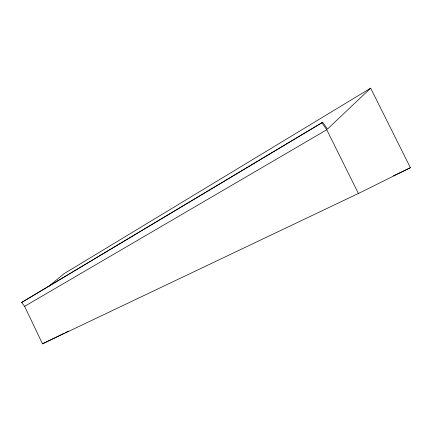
<?xml version="1.0" encoding="UTF-8"?>
<svg xmlns="http://www.w3.org/2000/svg" width="432" height="432" viewBox="0 0 432 432"><rect width="100%" height="100%" fill="white"/><g stroke="black" fill="none" stroke-linecap="round" stroke-linejoin="round"><path stroke-width="0.65" d="M370.645 88.171L327.494 129.065L322.693 122.283L21.6 302.492L24.613 306.331L42.498 343.829L358.403 193.493L410.4 167.724L370.645 88.171L64.017 273.704L48.514 286.546M21.6 302.492L322.693 122.283M24.613 306.331L326.765 129.757L358.403 193.493M42.498 343.829L64.228 333.191M65.432 332.602L68.45 331.123M393.358 175.856L410.4 167.724M321.959 122.969L326.765 129.757"/></g></svg>
